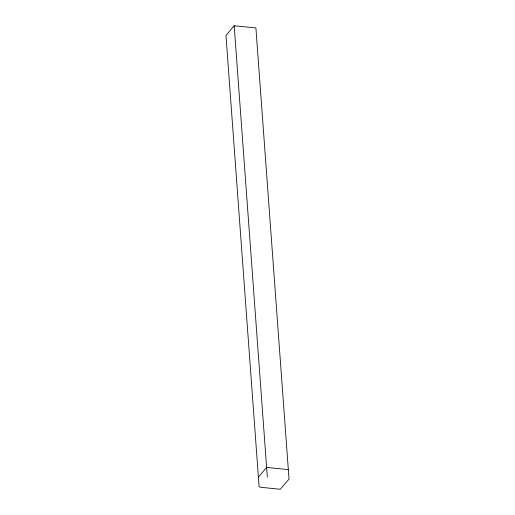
<?xml version="1.0" encoding="UTF-8"?>
<svg xmlns="http://www.w3.org/2000/svg" width="515" height="515" viewBox="0 0 515 515"><rect width="100%" height="100%" fill="white"/><g stroke="black" fill="none" stroke-linecap="round" stroke-linejoin="round"><path stroke-width="0.77" d="M234.183 25.75L225.969 35.464L259.097 486.617L260.674 487.287L280.218 489.25L289.031 479.079L255.904 27.926L234.183 25.75L267.317 476.903M258.401 477.148L266.622 467.433L288.336 469.616"/></g></svg>
